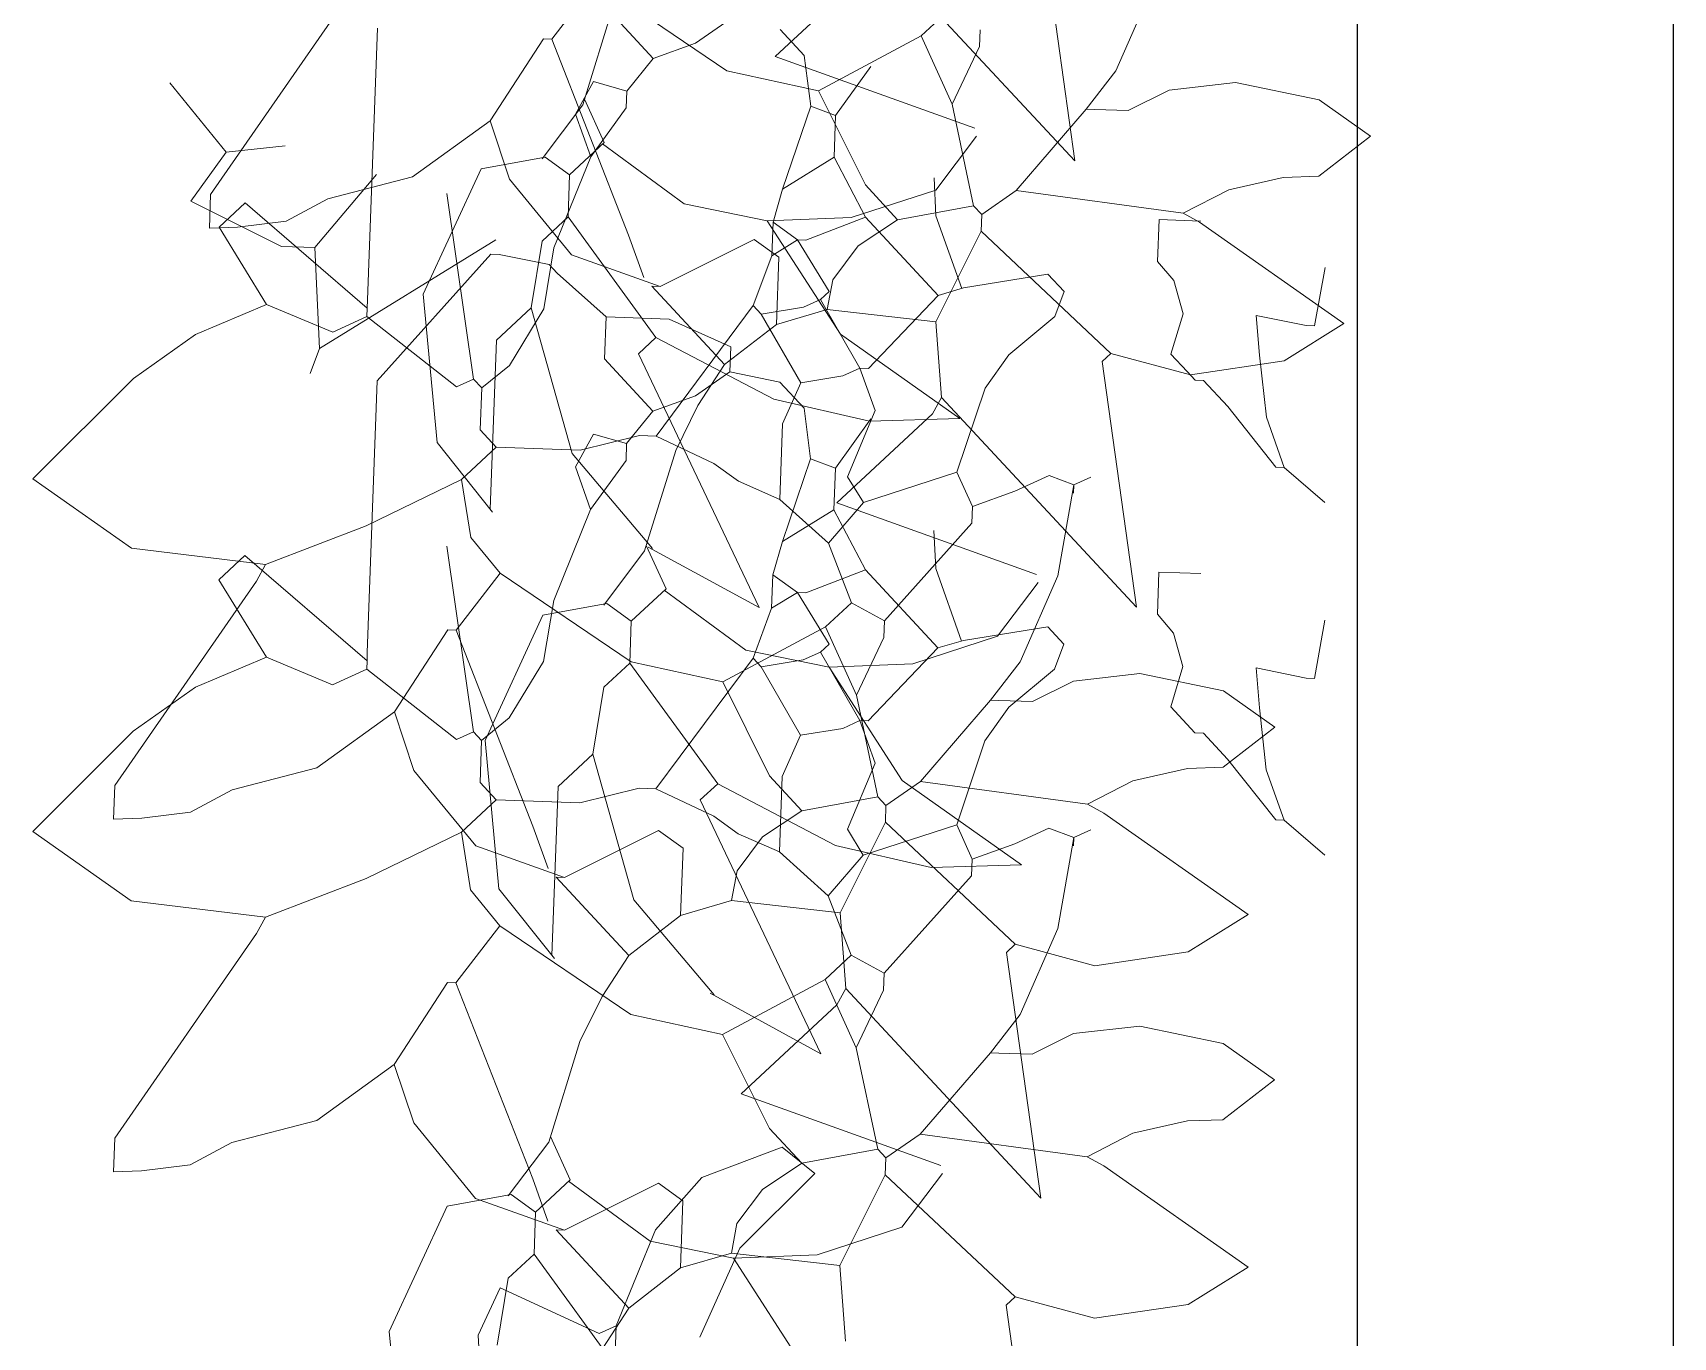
# Model space of a CAD drawing. Header units: millimetres. Extents: x 2667 to 2848, y -1 to 1765.
# Drawn here: x 2814.483 to 2815.001, y 1735.06 to 1735.472 of the extents above; entities that cross this region are included whole.
import ezdxf

# ---------------------------------------------------------------- set-up
doc = ezdxf.new("R2010")
doc.units = ezdxf.units.MM
doc.layers.add('PROIEZIONI', color=145, linetype='Continuous')
doc.layers.add('VERDE_giardino', color=74, linetype='Continuous', lineweight=9)

msp = doc.modelspace()

# ---------------------------------------------------------------- linework, layer by layer
at = {"layer": 'PROIEZIONI'}
for p, q in [((2814.90139, 1744.90356), (2814.90139, 1727.16743)), ((2815.00139, 1744.90356), (2815.00139, 1727.16743)), ((2814.90139, 1736.7425), (2814.90139, 1719.00637)), ((2815.00139, 1736.7425), (2815.00139, 1719.00637))]:
    msp.add_line(p, q, dxfattribs=at)
at = {"layer": 'VERDE_giardino'}
for p, q in [((2814.81208, 1735.43159), (2814.80126, 1735.50931)), ((2814.75043, 1735.4979), (2814.81208, 1735.43159)), ((2814.71737, 1735.4646), (2814.74758, 1735.4927)), ((2814.6467, 1735.47006), (2814.66063, 1735.48814)), ((2814.66063, 1735.48814), (2814.70206, 1735.46008)), ((2814.82512, 1735.46006), (2814.83703, 1735.48728)), ((2814.53876, 1735.42093), (2814.58357, 1735.48563)), ((2814.66635, 1735.48118), (2814.65651, 1735.44937)), ((2814.66341, 1735.48049), (2814.67874, 1735.46401)), ((2814.69218, 1735.46883), (2814.70307, 1735.4764)), ((2814.7635, 1735.47112), (2814.77174, 1735.47878)), ((2814.59151, 1735.47356), (2814.58838, 1735.38769)), ((2814.71888, 1735.47317), (2814.72654, 1735.46493)), ((2814.78195, 1735.46779), (2814.78215, 1735.47309)), ((2814.62718, 1735.44424), (2814.64405, 1735.47016)), ((2814.64405, 1735.47016), (2814.6467, 1735.47006)), ((2814.6467, 1735.47006), (2814.67097, 1735.40815)), ((2814.67874, 1735.46401), (2814.69218, 1735.46883)), ((2814.73102, 1735.45373), (2814.7635, 1735.47112)), ((2814.7635, 1735.47112), (2814.77333, 1735.44953)), ((2814.77333, 1735.44953), (2814.78195, 1735.46779)), ((2814.6704, 1735.4537), (2814.67874, 1735.46401)), ((2814.78052, 1735.44195), (2814.71737, 1735.4646)), ((2814.72654, 1735.46493), (2814.72861, 1735.44893)), ((2814.73646, 1735.44599), (2814.74764, 1735.4615)), ((2814.54368, 1735.43439), (2814.52589, 1735.45627)), ((2814.65421, 1735.44633), (2814.6599, 1735.45674)), ((2814.6599, 1735.45674), (2814.6704, 1735.4537)), ((2814.70206, 1735.46008), (2814.73102, 1735.45373)), ((2814.81573, 1735.44798), (2814.82512, 1735.46006)), ((2814.86298, 1735.45641), (2814.84199, 1735.454)), ((2814.88937, 1735.45092), (2814.86298, 1735.45641)), ((2814.65705, 1735.45111), (2814.6633, 1735.43739)), ((2814.67021, 1735.4484), (2814.6704, 1735.4537)), ((2814.73102, 1735.45373), (2814.74586, 1735.42399)), ((2814.84199, 1735.454), (2814.82898, 1735.4475)), ((2814.90565, 1735.4394), (2814.88937, 1735.45092)), ((2814.65651, 1735.44937), (2814.64363, 1735.43229)), ((2814.65903, 1735.43289), (2814.65421, 1735.44633)), ((2814.65903, 1735.43289), (2814.67021, 1735.4484)), ((2814.71969, 1735.42271), (2814.72861, 1735.44893)), ((2814.72861, 1735.44893), (2814.73646, 1735.44599)), ((2814.73598, 1735.43274), (2814.73646, 1735.44599)), ((2814.77333, 1735.44953), (2814.78012, 1735.41743)), ((2814.79357, 1735.42225), (2814.81573, 1735.44798)), ((2814.81573, 1735.44798), (2814.81838, 1735.44788)), ((2814.82898, 1735.4475), (2814.81838, 1735.44788)), ((2814.60265, 1735.42656), (2814.62718, 1735.44424)), ((2814.63333, 1735.42577), (2814.62718, 1735.44424)), ((2814.54368, 1735.43439), (2814.56232, 1735.43636)), ((2814.6633, 1735.43739), (2814.65231, 1735.42717)), ((2814.68856, 1735.41798), (2814.6627, 1735.43696)), ((2814.76818, 1735.42239), (2814.78102, 1735.43943)), ((2814.90565, 1735.4394), (2814.88926, 1735.42673)), ((2814.54368, 1735.43439), (2814.53249, 1735.41887)), ((2814.62438, 1735.42904), (2814.64456, 1735.43276)), ((2814.64456, 1735.43276), (2814.65231, 1735.42717)), ((2814.64736, 1735.40413), (2814.65903, 1735.43289)), ((2814.71969, 1735.42271), (2814.73598, 1735.43274)), ((2814.73598, 1735.43274), (2814.74591, 1735.4138)), ((2814.57176, 1735.40417), (2814.59119, 1735.42734)), ((2814.57586, 1735.41957), (2814.60265, 1735.42656)), ((2814.62438, 1735.42904), (2814.60605, 1735.38941)), ((2814.65289, 1735.4019), (2814.63333, 1735.42577)), ((2814.65183, 1735.41392), (2814.65231, 1735.42717)), ((2814.76759, 1735.42628), (2814.76816, 1735.41422)), ((2814.86079, 1735.42249), (2814.87803, 1735.4264)), ((2814.87803, 1735.4264), (2814.88926, 1735.42673)), ((2814.53838, 1735.41033), (2814.53876, 1735.42093)), ((2814.57586, 1735.41957), (2814.56263, 1735.4125)), ((2814.62196, 1735.36259), (2814.61349, 1735.42128)), ((2814.71666, 1735.41221), (2814.71969, 1735.42271)), ((2814.74138, 1735.41365), (2814.76818, 1735.42239)), ((2814.74586, 1735.42399), (2814.75607, 1735.41301)), ((2814.78267, 1735.41469), (2814.79357, 1735.42225)), ((2814.79357, 1735.42225), (2814.84637, 1735.41502)), ((2814.84637, 1735.41502), (2814.86079, 1735.42249)), ((2814.53249, 1735.41887), (2814.56116, 1735.40455)), ((2814.54145, 1735.41064), (2814.54969, 1735.4183)), ((2814.54969, 1735.4183), (2814.58829, 1735.38505)), ((2814.71486, 1735.41267), (2814.68856, 1735.41798)), ((2814.75607, 1735.41301), (2814.78012, 1735.41743)), ((2814.76816, 1735.41422), (2814.77635, 1735.39126)), ((2814.78012, 1735.41743), (2814.78267, 1735.41469)), ((2814.78248, 1735.40939), (2814.78267, 1735.41469)), ((2814.84637, 1735.41502), (2814.85158, 1735.41218)), ((2814.54725, 1735.41063), (2814.53838, 1735.41033)), ((2814.55648, 1735.3862), (2814.54145, 1735.41064)), ((2814.56263, 1735.4125), (2814.54725, 1735.41063)), ((2814.64359, 1735.40626), (2814.65183, 1735.41392)), ((2814.65183, 1735.41392), (2814.67963, 1735.37575)), ((2814.71486, 1735.41267), (2814.74138, 1735.41365)), ((2814.738, 1735.37683), (2814.71486, 1735.41267)), ((2814.71627, 1735.40161), (2814.71666, 1735.41221)), ((2814.71666, 1735.41221), (2814.72441, 1735.40662)), ((2814.72706, 1735.40652), (2814.74591, 1735.4138)), ((2814.75607, 1735.41301), (2814.74363, 1735.40469)), ((2814.74591, 1735.4138), (2814.76889, 1735.38908)), ((2814.76817, 1735.38072), (2814.78248, 1735.40939)), ((2814.78248, 1735.40939), (2814.82353, 1735.37074)), ((2814.83827, 1735.39982), (2814.83876, 1735.41307)), ((2814.83876, 1735.41307), (2814.85201, 1735.41259)), ((2814.85158, 1735.41218), (2814.89726, 1735.3802)), ((2814.56116, 1735.40455), (2814.57176, 1735.40417)), ((2814.57176, 1735.40417), (2814.57326, 1735.37227)), ((2814.57326, 1735.37227), (2814.62901, 1735.40659)), ((2814.64017, 1735.38515), (2814.64359, 1735.40626)), ((2814.64736, 1735.40413), (2814.64412, 1735.38484)), ((2814.67097, 1735.40815), (2814.67579, 1735.3947)), ((2814.681, 1735.39186), (2814.71073, 1735.4067)), ((2814.71073, 1735.4067), (2814.71849, 1735.40111)), ((2814.71627, 1735.40161), (2814.72441, 1735.40662)), ((2814.72441, 1735.40662), (2814.73443, 1735.39033)), ((2814.72441, 1735.40662), (2814.72706, 1735.40652)), ((2814.74363, 1735.40469), (2814.73558, 1735.39401)), ((2814.62742, 1735.40214), (2814.59146, 1735.36205)), ((2814.63007, 1735.40204), (2814.62742, 1735.40214)), ((2814.63007, 1735.40204), (2814.64588, 1735.39882)), ((2814.64588, 1735.39882), (2814.64843, 1735.39607)), ((2814.681, 1735.39186), (2814.65289, 1735.4019)), ((2814.71039, 1735.38591), (2814.71627, 1735.40161)), ((2814.71849, 1735.40111), (2814.71771, 1735.3799)), ((2814.8434, 1735.3938), (2814.83827, 1735.39982)), ((2814.64843, 1735.39607), (2814.66385, 1735.38224)), ((2814.73558, 1735.39401), (2814.73381, 1735.38463)), ((2814.77694, 1735.39144), (2814.80363, 1735.39577)), ((2814.80363, 1735.39577), (2814.80874, 1735.39028)), ((2814.84634, 1735.38327), (2814.8434, 1735.3938)), ((2814.88796, 1735.37944), (2814.89128, 1735.39789)), ((2814.60605, 1735.38941), (2814.61045, 1735.34258)), ((2814.67835, 1735.39196), (2814.70133, 1735.36724)), ((2814.67835, 1735.39196), (2814.681, 1735.39186)), ((2814.73443, 1735.39033), (2814.73169, 1735.38778)), ((2814.74682, 1735.366), (2814.76889, 1735.38908)), ((2814.76889, 1735.38908), (2814.77694, 1735.39144)), ((2814.80874, 1735.39028), (2814.80579, 1735.38243)), ((2814.53403, 1735.37666), (2814.55648, 1735.3862)), ((2814.55648, 1735.3862), (2814.5774, 1735.37748)), ((2814.58819, 1735.3824), (2814.58829, 1735.38505)), ((2814.58829, 1735.38505), (2814.58838, 1735.38769)), ((2814.62918, 1735.37494), (2814.64017, 1735.38515)), ((2814.64412, 1735.38484), (2814.63326, 1735.36695)), ((2814.6531, 1735.33908), (2814.64017, 1735.38515)), ((2814.67969, 1735.34456), (2814.71039, 1735.38591)), ((2814.71039, 1735.38591), (2814.71295, 1735.38315)), ((2814.71295, 1735.38315), (2814.72629, 1735.38533)), ((2814.71295, 1735.38315), (2814.72542, 1735.36147)), ((2814.71771, 1735.3799), (2814.73381, 1735.38463)), ((2814.72629, 1735.38533), (2814.73169, 1735.38778)), ((2814.73169, 1735.38778), (2814.74417, 1735.36609)), ((2814.73381, 1735.38463), (2814.76817, 1735.38072)), ((2814.84251, 1735.37047), (2814.84634, 1735.38327)), ((2814.5774, 1735.37748), (2814.58819, 1735.3824)), ((2814.58819, 1735.3824), (2814.61657, 1735.36013)), ((2814.66385, 1735.38224), (2814.66336, 1735.36899)), ((2814.66385, 1735.38224), (2814.68376, 1735.38156)), ((2814.68376, 1735.38156), (2814.70331, 1735.37284)), ((2814.70133, 1735.36724), (2814.71771, 1735.3799)), ((2814.76817, 1735.38072), (2814.76995, 1735.35677)), ((2814.80579, 1735.38243), (2814.79126, 1735.37032)), ((2814.8695, 1735.38276), (2814.8853, 1735.37953)), ((2814.87056, 1735.37015), (2814.8695, 1735.38276)), ((2814.89726, 1735.3802), (2814.87829, 1735.36836)), ((2814.8853, 1735.37953), (2814.88796, 1735.37944)), ((2814.51437, 1735.36276), (2814.53403, 1735.37666)), ((2814.62723, 1735.32142), (2814.62918, 1735.37494)), ((2814.67963, 1735.37575), (2814.67414, 1735.37064)), ((2814.67963, 1735.37575), (2814.71688, 1735.35621)), ((2814.70302, 1735.36489), (2814.70331, 1735.37284)), ((2814.77573, 1735.35017), (2814.738, 1735.37683)), ((2814.57326, 1735.37227), (2814.57031, 1735.36442)), ((2814.66336, 1735.36899), (2814.67869, 1735.35251)), ((2814.67414, 1735.37064), (2814.71224, 1735.29035)), ((2814.79126, 1735.37032), (2814.78375, 1735.35971)), ((2814.82078, 1735.36818), (2814.82353, 1735.37074)), ((2814.8316, 1735.29046), (2814.82078, 1735.36818)), ((2814.84869, 1735.364), (2814.82353, 1735.37074)), ((2814.84762, 1735.36498), (2814.84251, 1735.37047)), ((2814.87829, 1735.36836), (2814.84869, 1735.364)), ((2814.8727, 1735.35057), (2814.87056, 1735.37015)), ((2814.48258, 1735.33101), (2814.51437, 1735.36276)), ((2814.61657, 1735.36013), (2814.62196, 1735.36259)), ((2814.62196, 1735.36259), (2814.62452, 1735.35984)), ((2814.63326, 1735.36695), (2814.62452, 1735.35984)), ((2814.69213, 1735.35733), (2814.70302, 1735.36489)), ((2814.70133, 1735.36724), (2814.6929, 1735.35427)), ((2814.70302, 1735.36489), (2814.71883, 1735.36166)), ((2814.72542, 1735.36147), (2814.73877, 1735.36364)), ((2814.73877, 1735.36364), (2814.74417, 1735.36609)), ((2814.74417, 1735.36609), (2814.74898, 1735.35266)), ((2814.74417, 1735.36609), (2814.74682, 1735.366)), ((2814.84762, 1735.36498), (2814.85017, 1735.36223)), ((2814.85017, 1735.36223), (2814.85282, 1735.36213)), ((2814.59146, 1735.36205), (2814.58833, 1735.27619)), ((2814.62452, 1735.35984), (2814.62404, 1735.34659)), ((2814.67869, 1735.35251), (2814.69213, 1735.35733)), ((2814.71883, 1735.36166), (2814.72649, 1735.35342)), ((2814.71964, 1735.34841), (2814.72542, 1735.36147)), ((2814.78375, 1735.35971), (2814.77481, 1735.33313)), ((2814.85282, 1735.36213), (2814.86048, 1735.35389)), ((2814.67035, 1735.3422), (2814.67869, 1735.35251)), ((2814.6929, 1735.35427), (2814.68587, 1735.34005)), ((2814.71688, 1735.35621), (2814.74718, 1735.34927)), ((2814.72649, 1735.35342), (2814.72856, 1735.33742)), ((2814.74898, 1735.35266), (2814.74026, 1735.33174)), ((2814.76711, 1735.35157), (2814.76995, 1735.35677)), ((2814.76995, 1735.35677), (2814.8316, 1735.29046)), ((2814.86048, 1735.35389), (2814.87571, 1735.33477)), ((2814.71877, 1735.32456), (2814.71964, 1735.34841)), ((2814.73641, 1735.33448), (2814.74759, 1735.34999)), ((2814.73689, 1735.32347), (2814.76711, 1735.35157)), ((2814.74718, 1735.34927), (2814.77573, 1735.35017)), ((2814.87836, 1735.33467), (2814.8727, 1735.35057)), ((2814.61045, 1735.34258), (2814.62798, 1735.32055)), ((2814.62404, 1735.34659), (2814.62914, 1735.3411)), ((2814.65416, 1735.33483), (2814.65985, 1735.34523)), ((2814.65565, 1735.34013), (2814.67439, 1735.34475)), ((2814.65985, 1735.34523), (2814.67035, 1735.3422)), ((2814.67016, 1735.33689), (2814.67035, 1735.3422)), ((2814.67439, 1735.34475), (2814.67969, 1735.34456)), ((2814.67969, 1735.34456), (2814.69795, 1735.33593)), ((2814.61816, 1735.33088), (2814.62914, 1735.3411)), ((2814.62914, 1735.3411), (2814.65565, 1735.34013)), ((2814.67849, 1735.30899), (2814.6531, 1735.33908)), ((2814.65898, 1735.32138), (2814.67016, 1735.33689)), ((2814.68587, 1735.34005), (2814.67603, 1735.30824)), ((2814.71964, 1735.31121), (2814.72856, 1735.33742)), ((2814.72856, 1735.33742), (2814.73641, 1735.33448)), ((2814.65898, 1735.32138), (2814.65416, 1735.33483)), ((2814.69795, 1735.33593), (2814.70571, 1735.33035)), ((2814.73593, 1735.32123), (2814.73641, 1735.33448)), ((2814.74026, 1735.33174), (2814.74527, 1735.3236)), ((2814.74527, 1735.3236), (2814.77481, 1735.33313)), ((2814.77481, 1735.33313), (2814.77972, 1735.32234)), ((2814.79317, 1735.32716), (2814.80396, 1735.33207)), ((2814.80396, 1735.33207), (2814.81181, 1735.32913)), ((2814.81181, 1735.32913), (2814.81721, 1735.33159)), ((2814.87571, 1735.33477), (2814.87836, 1735.33467)), ((2814.87836, 1735.33467), (2814.89122, 1735.32359)), ((2814.5137, 1735.30916), (2814.48258, 1735.33101)), ((2814.61816, 1735.33088), (2814.588, 1735.3162)), ((2814.62106, 1735.31256), (2814.61816, 1735.33088)), ((2814.70571, 1735.33035), (2814.71877, 1735.32456)), ((2814.77972, 1735.32234), (2814.79317, 1735.32716)), ((2814.80676, 1735.30039), (2814.81181, 1735.32913)), ((2814.81172, 1735.32649), (2814.81181, 1735.32913)), ((2814.64731, 1735.29262), (2814.65898, 1735.32138)), ((2814.71877, 1735.32456), (2814.73419, 1735.31073)), ((2814.71964, 1735.31121), (2814.73593, 1735.32123)), ((2814.73419, 1735.31073), (2814.74527, 1735.3236)), ((2814.73593, 1735.32123), (2814.74586, 1735.30229)), ((2814.80004, 1735.30082), (2814.73689, 1735.32347)), ((2814.77953, 1735.31704), (2814.77972, 1735.32234)), ((2814.588, 1735.3162), (2814.55614, 1735.30395)), ((2814.75187, 1735.2862), (2814.77953, 1735.31704)), ((2814.63035, 1735.30125), (2814.62106, 1735.31256)), ((2814.7166, 1735.30071), (2814.71964, 1735.31121)), ((2814.73419, 1735.31073), (2814.74146, 1735.29189)), ((2814.76754, 1735.31477), (2814.76811, 1735.30272)), ((2814.55614, 1735.30395), (2814.5137, 1735.30916)), ((2814.5414, 1735.29913), (2814.54964, 1735.30679)), ((2814.54964, 1735.30679), (2814.58824, 1735.27354)), ((2814.62191, 1735.25108), (2814.61344, 1735.30977)), ((2814.67603, 1735.30824), (2814.66316, 1735.29116)), ((2814.67657, 1735.30998), (2814.68282, 1735.29626)), ((2814.67722, 1735.3095), (2814.71224, 1735.29035)), ((2814.5533, 1735.29875), (2814.55614, 1735.30395)), ((2814.61642, 1735.28318), (2814.63035, 1735.30125)), ((2814.63035, 1735.30125), (2814.67178, 1735.2732)), ((2814.71622, 1735.29011), (2814.7166, 1735.30071)), ((2814.7166, 1735.30071), (2814.72436, 1735.29511)), ((2814.72701, 1735.29502), (2814.74586, 1735.30229)), ((2814.74586, 1735.30229), (2814.76884, 1735.27757)), ((2814.76811, 1735.30272), (2814.7763, 1735.27975)), ((2814.79484, 1735.27317), (2814.80676, 1735.30039)), ((2814.83822, 1735.28831), (2814.83871, 1735.30157)), ((2814.83871, 1735.30157), (2814.85196, 1735.30108)), ((2814.50849, 1735.23404), (2814.5533, 1735.29875)), ((2814.55643, 1735.2747), (2814.5414, 1735.29913)), ((2814.68282, 1735.29626), (2814.67184, 1735.28604)), ((2814.70808, 1735.27685), (2814.68222, 1735.29583)), ((2814.71622, 1735.29011), (2814.72436, 1735.29511)), ((2814.72436, 1735.29511), (2814.73438, 1735.27883)), ((2814.72436, 1735.29511), (2814.72701, 1735.29502)), ((2814.7877, 1735.28126), (2814.80055, 1735.2983)), ((2814.6439, 1735.28791), (2814.66408, 1735.29163)), ((2814.64731, 1735.29262), (2814.64407, 1735.27333)), ((2814.66408, 1735.29163), (2814.67184, 1735.28604)), ((2814.71034, 1735.2744), (2814.71622, 1735.29011)), ((2814.73322, 1735.28423), (2814.74146, 1735.29189)), ((2814.74146, 1735.29189), (2814.75187, 1735.2862)), ((2814.6439, 1735.28791), (2814.62557, 1735.24828)), ((2814.67135, 1735.27279), (2814.67184, 1735.28604)), ((2814.75168, 1735.28091), (2814.75187, 1735.2862)), ((2814.84335, 1735.28229), (2814.83822, 1735.28831)), ((2814.88791, 1735.26793), (2814.89123, 1735.28638)), ((2814.5969, 1735.25735), (2814.61377, 1735.28327)), ((2814.61377, 1735.28327), (2814.61642, 1735.28318)), ((2814.61642, 1735.28318), (2814.6407, 1735.22126)), ((2814.70075, 1735.26684), (2814.73322, 1735.28423)), ((2814.73322, 1735.28423), (2814.74305, 1735.26264)), ((2814.74305, 1735.26264), (2814.75168, 1735.28091)), ((2814.7609, 1735.27252), (2814.7877, 1735.28126)), ((2814.76884, 1735.27757), (2814.77689, 1735.27994)), ((2814.77689, 1735.27994), (2814.80358, 1735.28426)), ((2814.80358, 1735.28426), (2814.80869, 1735.27878)), ((2814.84629, 1735.27176), (2814.84335, 1735.28229)), ((2814.53398, 1735.26516), (2814.55643, 1735.2747)), ((2814.55643, 1735.2747), (2814.57735, 1735.26597)), ((2814.58824, 1735.27354), (2814.58833, 1735.27619)), ((2814.67964, 1735.23305), (2814.71034, 1735.2744)), ((2814.73438, 1735.27154), (2814.70808, 1735.27685)), ((2814.71034, 1735.2744), (2814.71289, 1735.27165)), ((2814.72624, 1735.27382), (2814.73164, 1735.27627)), ((2814.73438, 1735.27883), (2814.73164, 1735.27627)), ((2814.73164, 1735.27627), (2814.74412, 1735.25459)), ((2814.74677, 1735.25449), (2814.76884, 1735.27757)), ((2814.80869, 1735.27878), (2814.80574, 1735.27092)), ((2814.57735, 1735.26597), (2814.58814, 1735.27089)), ((2814.58814, 1735.27089), (2814.58824, 1735.27354)), ((2814.58814, 1735.27089), (2814.61652, 1735.24862)), ((2814.64407, 1735.27333), (2814.6332, 1735.25545)), ((2814.66311, 1735.26513), (2814.67135, 1735.27279)), ((2814.67135, 1735.27279), (2814.69916, 1735.23462)), ((2814.67178, 1735.2732), (2814.70075, 1735.26684)), ((2814.71289, 1735.27165), (2814.72624, 1735.27382)), ((2814.71289, 1735.27165), (2814.72537, 1735.24997)), ((2814.73438, 1735.27154), (2814.7609, 1735.27252)), ((2814.75752, 1735.2357), (2814.73438, 1735.27154)), ((2814.78545, 1735.26109), (2814.79484, 1735.27317)), ((2814.80574, 1735.27092), (2814.79121, 1735.25881)), ((2814.8327, 1735.26952), (2814.81172, 1735.26712)), ((2814.8591, 1735.26403), (2814.8327, 1735.26952)), ((2814.84246, 1735.25896), (2814.84629, 1735.27176)), ((2814.86945, 1735.27125), (2814.88525, 1735.26803)), ((2814.87051, 1735.25864), (2814.86945, 1735.27125)), ((2814.51432, 1735.25125), (2814.53398, 1735.26516)), ((2814.65969, 1735.24402), (2814.66311, 1735.26513)), ((2814.70075, 1735.26684), (2814.71558, 1735.2371)), ((2814.81172, 1735.26712), (2814.7987, 1735.26061)), ((2814.87537, 1735.25251), (2814.8591, 1735.26403)), ((2814.88525, 1735.26803), (2814.88791, 1735.26793)), ((2814.74305, 1735.26264), (2814.74984, 1735.23055)), ((2814.76329, 1735.23537), (2814.78545, 1735.26109)), ((2814.79121, 1735.25881), (2814.7837, 1735.2482)), ((2814.78545, 1735.26109), (2814.78811, 1735.261)), ((2814.7987, 1735.26061), (2814.78811, 1735.261)), ((2814.84757, 1735.25348), (2814.84246, 1735.25896)), ((2814.87265, 1735.23907), (2814.87051, 1735.25864)), ((2814.57238, 1735.23967), (2814.5969, 1735.25735)), ((2814.60306, 1735.23888), (2814.5969, 1735.25735)), ((2814.6332, 1735.25545), (2814.62447, 1735.24833)), ((2814.73872, 1735.25213), (2814.74412, 1735.25459)), ((2814.74412, 1735.25459), (2814.74893, 1735.24115)), ((2814.74412, 1735.25459), (2814.74677, 1735.25449)), ((2814.84757, 1735.25348), (2814.85012, 1735.25072)), ((2814.48253, 1735.2195), (2814.51432, 1735.25125)), ((2814.61652, 1735.24862), (2814.62191, 1735.25108)), ((2814.62191, 1735.25108), (2814.62447, 1735.24833)), ((2814.62447, 1735.24833), (2814.62399, 1735.23508)), ((2814.62557, 1735.24828), (2814.62997, 1735.20145)), ((2814.71959, 1735.23691), (2814.72537, 1735.24997)), ((2814.72537, 1735.24997), (2814.73872, 1735.25213)), ((2814.7837, 1735.2482), (2814.77476, 1735.22163)), ((2814.85012, 1735.25072), (2814.85277, 1735.25063)), ((2814.85277, 1735.25063), (2814.86043, 1735.24239)), ((2814.87537, 1735.25251), (2814.85899, 1735.23984)), ((2814.6487, 1735.23381), (2814.65969, 1735.24402)), ((2814.67263, 1735.19795), (2814.65969, 1735.24402)), ((2814.54558, 1735.23269), (2814.57238, 1735.23967)), ((2814.62261, 1735.21502), (2814.60306, 1735.23888)), ((2814.74893, 1735.24115), (2814.74021, 1735.22023)), ((2814.83052, 1735.2356), (2814.84776, 1735.23951)), ((2814.84776, 1735.23951), (2814.85899, 1735.23984)), ((2814.86043, 1735.24239), (2814.87566, 1735.22326)), ((2814.87831, 1735.22316), (2814.87265, 1735.23907)), ((2814.5081, 1735.22344), (2814.50849, 1735.23404)), ((2814.54558, 1735.23269), (2814.53236, 1735.22562)), ((2814.62399, 1735.23508), (2814.62909, 1735.22959)), ((2814.64675, 1735.18029), (2814.6487, 1735.23381)), ((2814.6556, 1735.22863), (2814.67434, 1735.23325)), ((2814.67434, 1735.23325), (2814.67964, 1735.23305)), ((2814.67964, 1735.23305), (2814.6979, 1735.22443)), ((2814.69916, 1735.23462), (2814.69366, 1735.22952)), ((2814.69916, 1735.23462), (2814.7364, 1735.21508)), ((2814.71558, 1735.2371), (2814.7258, 1735.22612)), ((2814.71872, 1735.21306), (2814.71959, 1735.23691)), ((2814.75239, 1735.2278), (2814.76329, 1735.23537)), ((2814.79526, 1735.20904), (2814.75752, 1735.2357)), ((2814.76329, 1735.23537), (2814.81609, 1735.22813)), ((2814.81609, 1735.22813), (2814.83052, 1735.2356)), ((2814.61811, 1735.21937), (2814.62909, 1735.22959)), ((2814.62909, 1735.22959), (2814.6556, 1735.22863)), ((2814.69366, 1735.22952), (2814.73176, 1735.14922)), ((2814.7258, 1735.22612), (2814.74984, 1735.23055)), ((2814.74984, 1735.23055), (2814.75239, 1735.2278)), ((2814.7522, 1735.2225), (2814.75239, 1735.2278)), ((2814.81609, 1735.22813), (2814.8213, 1735.22529)), ((2814.51697, 1735.22374), (2814.5081, 1735.22344)), ((2814.53236, 1735.22562), (2814.51697, 1735.22374)), ((2814.6979, 1735.22443), (2814.70566, 1735.21884)), ((2814.7258, 1735.22612), (2814.71336, 1735.2178)), ((2814.73789, 1735.19383), (2814.7522, 1735.2225)), ((2814.7522, 1735.2225), (2814.79326, 1735.18386)), ((2814.8213, 1735.22529), (2814.86699, 1735.19331)), ((2814.87566, 1735.22326), (2814.87831, 1735.22316)), ((2814.87831, 1735.22316), (2814.89117, 1735.21208)), ((2814.51365, 1735.19765), (2814.48253, 1735.2195)), ((2814.61811, 1735.21937), (2814.58795, 1735.2047)), ((2814.62101, 1735.20105), (2814.61811, 1735.21937)), ((2814.6407, 1735.22126), (2814.64552, 1735.20781)), ((2814.65072, 1735.20497), (2814.68045, 1735.21981)), ((2814.68045, 1735.21981), (2814.68821, 1735.21422)), ((2814.71336, 1735.2178), (2814.70531, 1735.20713)), ((2814.70566, 1735.21884), (2814.71872, 1735.21306)), ((2814.74021, 1735.22023), (2814.74522, 1735.21209)), ((2814.74522, 1735.21209), (2814.77476, 1735.22163)), ((2814.77476, 1735.22163), (2814.77967, 1735.21083)), ((2814.79312, 1735.21565), (2814.80391, 1735.22056)), ((2814.80391, 1735.22056), (2814.81176, 1735.21763)), ((2814.80671, 1735.18888), (2814.81176, 1735.21763)), ((2814.81167, 1735.21498), (2814.81176, 1735.21763)), ((2814.81176, 1735.21763), (2814.81716, 1735.22008)), ((2814.65072, 1735.20497), (2814.62261, 1735.21502)), ((2814.68821, 1735.21422), (2814.68744, 1735.19301)), ((2814.71872, 1735.21306), (2814.73414, 1735.19922)), ((2814.73414, 1735.19922), (2814.74522, 1735.21209)), ((2814.7364, 1735.21508), (2814.7667, 1735.20814)), ((2814.77967, 1735.21083), (2814.79312, 1735.21565)), ((2814.70531, 1735.20713), (2814.70353, 1735.19774)), ((2814.7667, 1735.20814), (2814.79526, 1735.20904)), ((2814.77948, 1735.20553), (2814.77967, 1735.21083)), ((2814.58795, 1735.2047), (2814.55609, 1735.19245)), ((2814.62997, 1735.20145), (2814.6475, 1735.17942)), ((2814.64807, 1735.20507), (2814.67105, 1735.18035)), ((2814.64807, 1735.20507), (2814.65072, 1735.20497)), ((2814.75182, 1735.17469), (2814.77948, 1735.20553)), ((2814.55609, 1735.19245), (2814.51365, 1735.19765)), ((2814.6303, 1735.18974), (2814.62101, 1735.20105)), ((2814.69801, 1735.16786), (2814.67263, 1735.19795)), ((2814.68744, 1735.19301), (2814.70353, 1735.19774)), ((2814.70353, 1735.19774), (2814.73789, 1735.19383)), ((2814.73414, 1735.19922), (2814.74141, 1735.18038)), ((2814.55325, 1735.18724), (2814.55609, 1735.19245)), ((2814.67105, 1735.18035), (2814.68744, 1735.19301)), ((2814.73789, 1735.19383), (2814.73967, 1735.16989)), ((2814.86699, 1735.19331), (2814.84802, 1735.18147)), ((2814.50844, 1735.12254), (2814.55325, 1735.18724)), ((2814.61637, 1735.17167), (2814.6303, 1735.18974)), ((2814.6303, 1735.18974), (2814.67173, 1735.16169)), ((2814.79479, 1735.16166), (2814.80671, 1735.18888)), ((2814.7905, 1735.1813), (2814.79326, 1735.18386)), ((2814.80132, 1735.10357), (2814.7905, 1735.1813)), ((2814.81841, 1735.17711), (2814.79326, 1735.18386)), ((2814.84802, 1735.18147), (2814.81841, 1735.17711)), ((2814.67105, 1735.18035), (2814.66262, 1735.16738)), ((2814.73317, 1735.17272), (2814.74141, 1735.18038)), ((2814.74141, 1735.18038), (2814.75182, 1735.17469)), ((2814.59685, 1735.14584), (2814.61372, 1735.17176)), ((2814.61372, 1735.17176), (2814.61637, 1735.17167)), ((2814.61637, 1735.17167), (2814.64065, 1735.10975)), ((2814.7007, 1735.15533), (2814.73317, 1735.17272)), ((2814.73317, 1735.17272), (2814.743, 1735.15113)), ((2814.75163, 1735.1694), (2814.75182, 1735.17469)), ((2814.66262, 1735.16738), (2814.6556, 1735.15317)), ((2814.69674, 1735.16837), (2814.73176, 1735.14922)), ((2814.73683, 1735.16468), (2814.73967, 1735.16989)), ((2814.73967, 1735.16989), (2814.80132, 1735.10357)), ((2814.743, 1735.15113), (2814.75163, 1735.1694)), ((2814.67173, 1735.16169), (2814.7007, 1735.15533)), ((2814.70661, 1735.13659), (2814.73683, 1735.16468)), ((2814.7854, 1735.14959), (2814.79479, 1735.16166)), ((2814.7007, 1735.15533), (2814.71553, 1735.1256)), ((2814.81167, 1735.15561), (2814.79865, 1735.1491)), ((2814.83265, 1735.15802), (2814.81167, 1735.15561)), ((2814.85905, 1735.15252), (2814.83265, 1735.15802)), ((2814.6556, 1735.15317), (2814.64576, 1735.12135)), ((2814.743, 1735.15113), (2814.74979, 1735.11904)), ((2814.76324, 1735.12386), (2814.7854, 1735.14959)), ((2814.7854, 1735.14959), (2814.78806, 1735.14949)), ((2814.87532, 1735.14101), (2814.85905, 1735.15252)), ((2814.57233, 1735.12816), (2814.59685, 1735.14584)), ((2814.60301, 1735.12737), (2814.59685, 1735.14584)), ((2814.79865, 1735.1491), (2814.78806, 1735.14949)), ((2814.87532, 1735.14101), (2814.85894, 1735.12833)), ((2814.76977, 1735.11393), (2814.70661, 1735.13659)), ((2814.54553, 1735.12118), (2814.57233, 1735.12816)), ((2814.62256, 1735.10351), (2814.60301, 1735.12737)), ((2814.71553, 1735.1256), (2814.72575, 1735.11461)), ((2814.75234, 1735.1163), (2814.76324, 1735.12386)), ((2814.76324, 1735.12386), (2814.81604, 1735.11663)), ((2814.81604, 1735.11663), (2814.83047, 1735.1241)), ((2814.83047, 1735.1241), (2814.84771, 1735.128)), ((2814.84771, 1735.128), (2814.85894, 1735.12833)), ((2814.50805, 1735.11193), (2814.50844, 1735.12254)), ((2814.54553, 1735.12118), (2814.53231, 1735.11411)), ((2814.64576, 1735.12135), (2814.63288, 1735.10428)), ((2814.6463, 1735.12309), (2814.65254, 1735.10937)), ((2814.71955, 1735.11972), (2814.69416, 1735.11012)), ((2814.72985, 1735.11138), (2814.71955, 1735.11972)), ((2814.72575, 1735.11461), (2814.74979, 1735.11904)), ((2814.74979, 1735.11904), (2814.75234, 1735.1163)), ((2814.53231, 1735.11411), (2814.51692, 1735.11223)), ((2814.72575, 1735.11461), (2814.7133, 1735.10629)), ((2814.75215, 1735.11099), (2814.75234, 1735.1163)), ((2814.81604, 1735.11663), (2814.82125, 1735.11378)), ((2814.82125, 1735.11378), (2814.86694, 1735.0818)), ((2814.51692, 1735.11223), (2814.50805, 1735.11193)), ((2814.64065, 1735.10975), (2814.64547, 1735.09631)), ((2814.65254, 1735.10937), (2814.64156, 1735.09915)), ((2814.65067, 1735.09347), (2814.6804, 1735.1083)), ((2814.67781, 1735.08996), (2814.65194, 1735.10894)), ((2814.69416, 1735.11012), (2814.67951, 1735.0936)), ((2814.6804, 1735.1083), (2814.68816, 1735.10271)), ((2814.70611, 1735.08775), (2814.72985, 1735.11138)), ((2814.73784, 1735.08233), (2814.75215, 1735.11099)), ((2814.75215, 1735.11099), (2814.79321, 1735.07235)), ((2814.75743, 1735.09438), (2814.77027, 1735.11141)), ((2814.61362, 1735.10102), (2814.6338, 1735.10474)), ((2814.65067, 1735.09347), (2814.62256, 1735.10351)), ((2814.6338, 1735.10474), (2814.64156, 1735.09915)), ((2814.7133, 1735.10629), (2814.70526, 1735.09562)), ((2814.61362, 1735.10102), (2814.59529, 1735.0614)), ((2814.64108, 1735.08591), (2814.64156, 1735.09915)), ((2814.68816, 1735.10271), (2814.68739, 1735.08151)), ((2814.64802, 1735.09356), (2814.671, 1735.06884)), ((2814.64802, 1735.09356), (2814.65067, 1735.09347)), ((2814.67951, 1735.0936), (2814.66706, 1735.06324)), ((2814.70526, 1735.09562), (2814.70348, 1735.08623)), ((2814.73062, 1735.08563), (2814.75743, 1735.09438)), ((2814.70411, 1735.08465), (2814.67781, 1735.08996)), ((2814.69347, 1735.05963), (2814.70611, 1735.08775)), ((2814.63284, 1735.07824), (2814.64108, 1735.08591)), ((2814.64108, 1735.08591), (2814.66888, 1735.04774)), ((2814.68739, 1735.08151), (2814.70348, 1735.08623)), ((2814.70348, 1735.08623), (2814.73784, 1735.08233)), ((2814.70411, 1735.08465), (2814.73062, 1735.08563)), ((2814.72725, 1735.04881), (2814.70411, 1735.08465)), ((2814.73784, 1735.08233), (2814.73962, 1735.05838)), ((2814.62942, 1735.05714), (2814.63284, 1735.07824)), ((2814.671, 1735.06884), (2814.68739, 1735.08151)), ((2814.86694, 1735.0818), (2814.84796, 1735.06996)), ((2814.63035, 1735.0752), (2814.6234, 1735.0603)), ((2814.63035, 1735.0752), (2814.66167, 1735.06079)), ((2814.79045, 1735.06979), (2814.79321, 1735.07235)), ((2814.81836, 1735.0656), (2814.79321, 1735.07235)), ((2814.671, 1735.06884), (2814.66257, 1735.05588)), ((2814.80127, 1734.99207), (2814.79045, 1735.06979)), ((2814.84796, 1735.06996), (2814.81836, 1735.0656)), ((2814.59529, 1735.0614), (2814.5997, 1735.01457)), ((2814.66167, 1735.06079), (2814.66706, 1735.06324)), ((2814.66552, 1735.02084), (2814.66706, 1735.06324)), ((2814.6234, 1735.0603), (2814.62415, 1735.04565))]:
    msp.add_line(p, q, dxfattribs=at)
for centre, start, end in [((2814.62438, 1735.42904), 100.7175, 155.4465), ((2814.59146, 1735.36205), 137.7572, 177.5602), ((2814.6439, 1735.28791), 100.7175, 155.4465), ((2814.61362, 1735.10102), 100.7175, 155.4465)]:
    msp.add_arc(centre, 0.000000331, start, end, dxfattribs=at)

doc.saveas('drawing.dxf')
